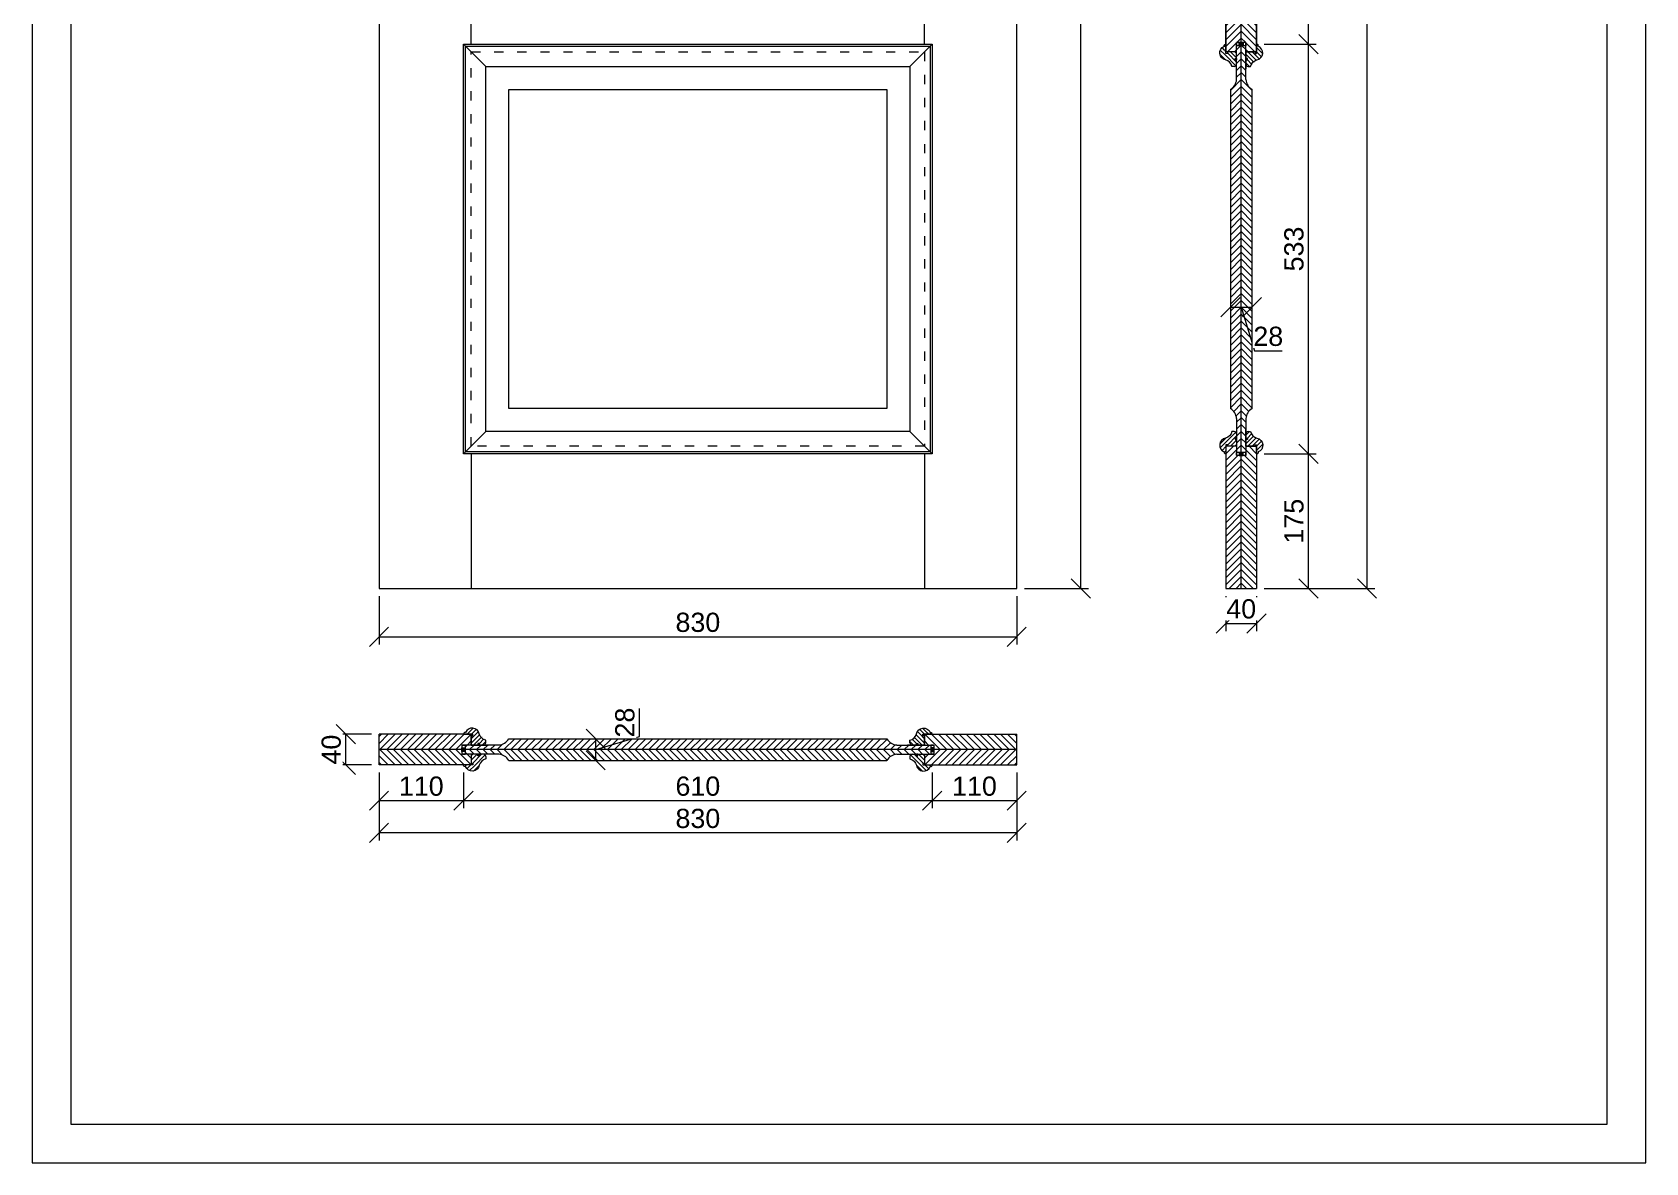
# Model space of a CAD drawing. Header units: millimetres. Extents: x 2326 to 4426, y 431 to 3401.
# Drawn here: x 2326 to 4426, y 431 to 1902 of the extents above; entities that cross this region are included whole.
import ezdxf

# ---------------------------------------------------------------- set-up
doc = ezdxf.new("R2010")
doc.units = ezdxf.units.MM
doc.linetypes.add('ACAD_ISO03W100', pattern=[30, 12, -18])
for name, color, linetype, lineweight in [('图框', 7, 'Continuous', 13), ('填充', 8, 'Continuous', 5), ('标准家私', 4, 'Continuous', 20), ('标注', 2, 'Continuous', 9)]:
    doc.layers.add(name, color=color, linetype=linetype, lineweight=lineweight)
doc.styles.get("Standard").update_dxf_attribs({"font": 'arial.ttf'})
pattern_1 = [(45, (2777.82, 940.662), (-4.49013, 4.49013), [])]
pattern_2 = [(45, (13903.4305, 3490.8285), (-2.80633, 2.80633), [])]
pattern_3 = [(135, (-7517.79, 3490.8285), (2.80633, 2.80633), [])]
pattern_4 = [(315, (2777.82, 996.572), (-4.49013, -4.49013), [])]
pattern_5 = [(315, (3872.153, 3278.3954), (4.490128, 4.490128), [])]
pattern_6 = [(315, (6422.236, -9128.8815), (2.80633, 2.80633), [])]
pattern_7 = [(45, (6422.236, 12369.0057), (2.80633, -2.80633), [])]
pattern_8 = [(225, (3927.896, 3278.3954), (-4.490128, 4.490128), [])]

# ---------------------------------------------------------------- blocks, each defined once
blk = doc.blocks.new('_Oblique')
at = {"color": 0, "linetype": 'ByBlock', "lineweight": -2}
blk.add_line((-0.5, -0.5), (0.5, 0.5), dxfattribs=at)

msp = doc.modelspace()

# ---------------------------------------------------------------- hatches: boundary and pattern name
at = {"layer": '填充'}
h = msp.add_hatch(dxfattribs=at)
h.set_pattern_fill('ANSI31', color=0, scale=2, angle=-90, style=0)
h.set_pattern_definition(pattern_8)
h.paths.add_polyline_path([(3880, 1876.7), (3880, 1996.7), (3894, 1996.7), (3894, 1984.7), (3900, 1984.7), (3900, 1888.7), (3897.5, 1888.7), (3894, 1888.7), (3894, 1884.7), (3894, 1876.7)])
h = msp.add_hatch(dxfattribs=at)
h.set_pattern_fill('ANSI31', color=0, scale=2, angle=-90, style=0)
h.set_pattern_definition(pattern_5)
h.paths.add_polyline_path([(3920, 1996.7), (3906, 1996.7), (3906, 1984.7), (3900, 1984.7), (3900, 1888.7), (3902.5, 1888.7), (3906, 1888.7), (3906, 1884.7), (3906, 1876.7), (3920, 1876.7)])
h = msp.add_hatch(dxfattribs=at)
h.set_pattern_fill('ANSI31', color=0, scale=1.25, angle=-90, style=0)
h.set_pattern_definition(pattern_6)
edge = h.paths.add_edge_path()
edge.add_line((3882, 1874.7), (3882, 1876.7))
edge.add_line((3882, 1876.7), (3892, 1876.7))
edge.add_line((3892, 1876.7), (3892, 1866.1))
edge.add_line((3892, 1866.1), (3894, 1866.1))
edge.add_line((3894, 1866.1), (3894, 1860.7))
edge.add_arc((3891, 1860.7), 3, -90, 0, ccw=False)
edge.add_line((3891, 1857.7), (3887.9, 1857.7))
edge.add_arc((3876.2, 1854.6), 12.1, 14.7506, 73.4089)
edge.add_arc((3881.4, 1875.4), 9.33, 111.5599, 259.2156, ccw=False)
edge.add_line((3877.9, 1884.1), (3877.9, 1885.5))
edge.add_arc((3879.6, 1884.9), 1.8, 96.6772, 162.9321, ccw=False)
edge.add_line((3879.4, 1886.7), (3880, 1886.7))
edge.add_line((3880, 1886.7), (3880, 1874.7))
edge.add_line((3880, 1874.7), (3882, 1874.7))
h.paths.add_polyline_path([(3894, 1868.1), (3892, 1868.1), (3892, 1876.7), (3894, 1876.7)])
h = msp.add_hatch(dxfattribs=at)
h.set_pattern_fill('ANSI31', color=0, scale=2, angle=-90, style=0)
h.set_pattern_definition(pattern_8)
h.paths.add_polyline_path([(3886, 1412.4), (3886, 1827.7, 0.244963), (3894, 1840.7), (3894, 1884.7), (3900, 1884.7), (3900, 1355.4), (3897.5, 1355.4), (3894, 1355.4), (3894, 1399.4, 0.244963)])
h = msp.add_hatch(dxfattribs=at)
h.set_pattern_fill('ANSI31', color=0, scale=1.25, angle=-90, style=0)
h.set_pattern_definition(pattern_6)
edge = h.paths.add_edge_path()
edge.add_line((3918, 1874.7), (3918, 1876.7))
edge.add_line((3918, 1876.7), (3908, 1876.7))
edge.add_line((3908, 1876.7), (3908, 1866.1))
edge.add_line((3908, 1866.1), (3906, 1866.1))
edge.add_line((3906, 1866.1), (3906, 1860.7))
edge.add_arc((3909, 1860.7), 3, 180, 270)
edge.add_line((3909, 1857.7), (3912.2, 1857.7))
edge.add_arc((3923.9, 1854.6), 12.1, 106.5911, 165.2494, ccw=False)
edge.add_arc((3918.7, 1875.4), 9.33, -79.2156, 68.4401)
edge.add_line((3922.1, 1884.1), (3922.1, 1885.5))
edge.add_arc((3920.4, 1884.9), 1.8, 17.0679, 83.3228)
edge.add_line((3920.6, 1886.7), (3920, 1886.7))
edge.add_line((3920, 1886.7), (3920, 1874.7))
edge.add_line((3920, 1874.7), (3918, 1874.7))
h.paths.add_polyline_path([(3906, 1868.1), (3908, 1868.1), (3908, 1876.7), (3906, 1876.7)])
h = msp.add_hatch(dxfattribs=at)
h.set_pattern_fill('ANSI31', color=0, scale=1.25, angle=-90, style=0)
h.set_pattern_definition(pattern_7)
edge = h.paths.add_edge_path()
edge.add_line((3882, 1365.4), (3882, 1363.4))
edge.add_line((3882, 1363.4), (3892, 1363.4))
edge.add_line((3892, 1363.4), (3892, 1374))
edge.add_line((3892, 1374), (3894, 1374))
edge.add_line((3894, 1374), (3894, 1379.4))
edge.add_arc((3891, 1379.4), 3, 360, 450)
edge.add_line((3891, 1382.4), (3887.9, 1382.4))
edge.add_arc((3876.2, 1385.5), 12.1, 286.5911, 345.2494, ccw=False)
edge.add_arc((3881.4, 1364.7), 9.33, 100.7844, 248.4401)
edge.add_line((3877.9, 1356), (3877.9, 1354.7))
edge.add_arc((3879.6, 1355.2), 1.8, 197.0679, 263.3228)
edge.add_line((3879.4, 1353.4), (3880, 1353.4))
edge.add_line((3880, 1353.4), (3880, 1365.4))
edge.add_line((3880, 1365.4), (3882, 1365.4))
h.paths.add_polyline_path([(3894, 1372), (3892, 1372), (3892, 1363.4), (3894, 1363.4)])
h = msp.add_hatch(dxfattribs=at)
h.set_pattern_fill('ANSI31', color=0, scale=1.25, angle=-90, style=0)
h.set_pattern_definition(pattern_7)
edge = h.paths.add_edge_path()
edge.add_line((3918, 1365.4), (3918, 1363.4))
edge.add_line((3918, 1363.4), (3908, 1363.4))
edge.add_line((3908, 1363.4), (3908, 1374))
edge.add_line((3908, 1374), (3906, 1374))
edge.add_line((3906, 1374), (3906, 1379.4))
edge.add_arc((3909, 1379.4), 3, 90, 180, ccw=False)
edge.add_line((3909, 1382.4), (3912.2, 1382.4))
edge.add_arc((3923.9, 1385.5), 12.1, 194.7506, 253.4089)
edge.add_arc((3918.7, 1364.7), 9.33, 291.5599, 439.2156, ccw=False)
edge.add_line((3922.1, 1356), (3922.1, 1354.7))
edge.add_arc((3920.4, 1355.2), 1.8, 276.6772, 342.9321, ccw=False)
edge.add_line((3920.6, 1353.4), (3920, 1353.4))
edge.add_line((3920, 1353.4), (3920, 1365.4))
edge.add_line((3920, 1365.4), (3918, 1365.4))
h.paths.add_polyline_path([(3906, 1372), (3908, 1372), (3908, 1363.4), (3906, 1363.4)])
h = msp.add_hatch(dxfattribs=at)
h.set_pattern_fill('ANSI31', color=0, scale=2, angle=-90, style=0)
h.set_pattern_definition(pattern_8)
h.paths.add_polyline_path([(3880, 1178.4), (3880, 1363.4), (3894, 1363.4), (3894, 1351.4), (3900, 1351.4), (3900, 1178.4)])
h = msp.add_hatch(dxfattribs=at)
h.set_pattern_fill('ANSI31', color=0, scale=2, angle=-90, style=0)
h.set_pattern_definition(pattern_5)
h.paths.add_polyline_path([(3900, 1178.4), (3920, 1178.4), (3920, 1363.4), (3906, 1363.4), (3906, 1351.4), (3900, 1351.4)])
h = msp.add_hatch(dxfattribs=at)
h.set_pattern_fill('ANSI31', color=0, scale=2, style=0)
h.set_pattern_definition(pattern_1)
h.paths.add_polyline_path([(2885.8, 968.6), (2885.8, 971.1), (2885.8, 974.6), (2897.8, 974.6), (2897.8, 988.6), (2777.8, 988.6), (2777.8, 968.6)])
h = msp.add_hatch(dxfattribs=at)
h.set_pattern_fill('ANSI31', color=0, scale=1.25, style=0)
h.set_pattern_definition(pattern_2)
edge = h.paths.add_edge_path()
edge.add_line((2899.8, 986.6), (2897.8, 986.6))
edge.add_line((2897.8, 986.6), (2897.8, 976.6))
edge.add_line((2897.8, 976.6), (2908.4, 976.6))
edge.add_line((2908.4, 976.6), (2908.4, 974.6))
edge.add_line((2908.4, 974.6), (2913.8, 974.6))
edge.add_arc((2913.8, 977.6), 3, 270, 360)
edge.add_line((2916.8, 977.6), (2916.8, 980.8))
edge.add_arc((2919.9, 992.5), 12.1, 196.5911, 255.2494, ccw=False)
edge.add_arc((2899.1, 987.3), 9.33, 10.7844, 158.4401)
edge.add_line((2890.5, 990.7), (2889.1, 990.7))
edge.add_arc((2889.6, 989), 1.8, 107.0679, 173.3228)
edge.add_line((2887.8, 989.2), (2887.8, 988.6))
edge.add_line((2887.8, 988.6), (2899.8, 988.6))
edge.add_line((2899.8, 988.6), (2899.8, 986.6))
h.paths.add_polyline_path([(2906.4, 974.6), (2906.4, 976.6), (2897.8, 976.6), (2897.8, 974.6)])
h = msp.add_hatch(dxfattribs=at)
h.set_pattern_fill('ANSI31', color=0, scale=1.25, style=0)
h.set_pattern_definition(pattern_3)
edge = h.paths.add_edge_path()
edge.add_line((3485.8, 986.6), (3487.8, 986.6))
edge.add_line((3487.8, 986.6), (3487.8, 976.6))
edge.add_line((3487.8, 976.6), (3477.2, 976.6))
edge.add_line((3477.2, 976.6), (3477.2, 974.6))
edge.add_line((3477.2, 974.6), (3471.8, 974.6))
edge.add_arc((3471.8, 977.6), 3, 180, 270, ccw=False)
edge.add_line((3468.8, 977.6), (3468.8, 980.8))
edge.add_arc((3465.7, 992.5), 12.1, 284.7506, 343.4089)
edge.add_arc((3486.5, 987.3), 9.33, 381.5599, 529.2156, ccw=False)
edge.add_line((3495.2, 990.7), (3496.6, 990.7))
edge.add_arc((3496, 989), 1.8, 366.6772, 432.9321, ccw=False)
edge.add_line((3497.8, 989.2), (3497.8, 988.6))
edge.add_line((3497.8, 988.6), (3485.8, 988.6))
edge.add_line((3485.8, 988.6), (3485.8, 986.6))
h.paths.add_polyline_path([(3479.2, 974.6), (3479.2, 976.6), (3487.8, 976.6), (3487.8, 974.6)])
h = msp.add_hatch(dxfattribs=at)
h.set_pattern_fill('ANSI31', color=0, scale=2, style=0)
h.set_pattern_definition([(135, (3607.82, 940.662), (4.49013, 4.49013), [])])
h.paths.add_polyline_path([(3487.8, 988.6), (3607.8, 988.6), (3607.8, 968.6), (3499.8, 968.6), (3499.8, 971.1), (3499.8, 974.6), (3487.8, 974.6)])
h = msp.add_hatch(dxfattribs=at)
h.set_pattern_fill('ANSI31', color=0, scale=2, style=0)
h.set_pattern_definition(pattern_4)
h.paths.add_polyline_path([(2897.8, 948.6), (2777.8, 948.6), (2777.8, 968.6), (2885.8, 968.6), (2885.8, 966.1), (2885.8, 962.6), (2897.8, 962.6)])
h = msp.add_hatch(dxfattribs=at)
h.set_pattern_fill('ANSI31', color=0, scale=2, style=0)
h.set_pattern_definition(pattern_4)
h.paths.add_polyline_path([(3495.8, 966.1), (3495.8, 962.6), (3451.8, 962.6, 0.244963), (3438.8, 954.6), (2946.8, 954.6, 0.244963), (2933.8, 962.6), (2889.8, 962.6), (2889.8, 968.6), (3495.8, 968.6)])
h = msp.add_hatch(dxfattribs=at)
h.set_pattern_fill('ANSI31', color=0, scale=2, style=0)
h.set_pattern_definition([(225, (3607.82, 996.572), (4.49013, -4.49013), [])])
h.paths.add_polyline_path([(3487.8, 948.6), (3607.8, 948.6), (3607.8, 968.6), (3499.8, 968.6), (3499.8, 966.1), (3499.8, 962.6), (3487.8, 962.6)])
h = msp.add_hatch(dxfattribs=at)
h.set_pattern_fill('ANSI31', color=0, scale=1.25, style=0)
h.set_pattern_definition(pattern_2)
edge = h.paths.add_edge_path()
edge.add_line((2899.8, 950.6), (2897.8, 950.6))
edge.add_line((2897.8, 950.6), (2897.8, 960.6))
edge.add_line((2897.8, 960.6), (2908.4, 960.6))
edge.add_line((2908.4, 960.6), (2908.4, 962.6))
edge.add_line((2908.4, 962.6), (2913.8, 962.6))
edge.add_arc((2913.8, 959.6), 3, 0, 90, ccw=False)
edge.add_line((2916.8, 959.6), (2916.8, 956.5))
edge.add_arc((2919.9, 944.7), 12.1, 104.7506, 163.4089)
edge.add_arc((2899.1, 949.9), 9.33, 201.5599, 349.2156, ccw=False)
edge.add_line((2890.5, 946.5), (2889.1, 946.5))
edge.add_arc((2889.6, 948.2), 1.8, 186.6772, 252.9321, ccw=False)
edge.add_line((2887.8, 948), (2887.8, 948.6))
edge.add_line((2887.8, 948.6), (2899.8, 948.6))
edge.add_line((2899.8, 948.6), (2899.8, 950.6))
h.paths.add_polyline_path([(2906.4, 962.6), (2906.4, 960.6), (2897.8, 960.6), (2897.8, 962.6)])
h = msp.add_hatch(dxfattribs=at)
h.set_pattern_fill('ANSI31', color=0, scale=1.25, style=0)
h.set_pattern_definition(pattern_3)
edge = h.paths.add_edge_path()
edge.add_line((3485.8, 950.6), (3487.8, 950.6))
edge.add_line((3487.8, 950.6), (3487.8, 960.6))
edge.add_line((3487.8, 960.6), (3477.2, 960.6))
edge.add_line((3477.2, 960.6), (3477.2, 962.6))
edge.add_line((3477.2, 962.6), (3471.8, 962.6))
edge.add_arc((3471.8, 959.6), 3, 450, 540)
edge.add_line((3468.8, 959.6), (3468.8, 956.5))
edge.add_arc((3465.7, 944.7), 12.1, 376.5911, 435.2494, ccw=False)
edge.add_arc((3486.5, 949.9), 9.33, 190.7844, 338.4401)
edge.add_line((3495.2, 946.5), (3496.6, 946.5))
edge.add_arc((3496, 948.2), 1.8, 287.0679, 353.3228)
edge.add_line((3497.8, 948), (3497.8, 948.6))
edge.add_line((3497.8, 948.6), (3485.8, 948.6))
edge.add_line((3485.8, 948.6), (3485.8, 950.6))
h.paths.add_polyline_path([(3479.2, 962.6), (3479.2, 960.6), (3487.8, 960.6), (3487.8, 962.6)])
at = {"layer": '标准家私'}
for points in [[(3902.5, 1884.7), (3902.5, 1888.7), (3897.5, 1888.7), (3897.5, 1884.7)], [(3902.5, 1355.4), (3902.5, 1351.4), (3897.5, 1351.4), (3897.5, 1355.4)], [(2889.8, 971.1), (2885.8, 971.1), (2885.8, 966.1), (2889.8, 966.1)], [(3495.8, 971.1), (3499.8, 971.1), (3499.8, 966.1), (3495.8, 966.1)]]:
    msp.add_hatch(color=0, dxfattribs=at).paths.add_polyline_path(points)

# ---------------------------------------------------------------- linework, layer by layer
at = {"layer": '填充', "color": 0}
for p, q in [((2897.8, 1886.7), (2897.8, 1986.7)), ((3487.8, 1886.7), (3487.8, 1986.7)), ((2916.8, 1857.7), (2887.8, 1886.7)), ((2890.5, 1884.1), (3495.2, 1884.1)), ((2890.5, 1356), (2890.5, 1884.1)), ((3468.8, 1857.7), (3497.8, 1886.7)), ((3495.2, 1884.1), (3495.2, 1356)), ((2916.8, 1382.4), (2887.8, 1353.4)), ((3468.8, 1382.4), (3497.8, 1353.4)), ((3495.2, 1356), (2890.5, 1356)), ((2897.8, 1353.4), (2897.8, 1178.4)), ((3487.8, 1353.4), (3487.8, 1178.4))]:
    msp.add_line(p, q, dxfattribs=at)
at = {"layer": '标准家私', "color": 0}
for p, q in [((2777.8, 3278.4), (2777.8, 1178.4)), ((3607.8, 1178.4), (3607.8, 3278.4)), ((3880, 1996.7), (3880, 1876.7)), ((3880, 1876.7), (3880, 1996.7)), ((3920, 1996.7), (3920, 1876.7)), ((3920, 1876.7), (3920, 1996.7)), ((3900, 1888.7), (3900, 1984.7)), ((2887.8, 1886.7), (3497.8, 1886.7)), ((2887.8, 1353.4), (2887.8, 1886.7)), ((3497.8, 1886.7), (3497.8, 1353.4)), ((3894, 1876.7), (3880, 1876.7)), ((3894, 1840.7), (3894, 1888.7)), ((3906, 1888.7), (3894, 1888.7)), ((3894, 1888.2), (3894, 1884.7)), ((3906, 1884.7), (3894, 1884.7)), ((3900, 1355.4), (3900, 1884.7)), ((3906, 1840.7), (3906, 1888.7)), ((3906, 1888.2), (3906, 1884.7)), ((3918, 1876.7), (3906, 1876.7)), ((3920, 1876.7), (3906, 1876.7)), ((3920, 1876.7), (3906, 1876.7)), ((3906, 1876.7), (3906, 1854.7)), ((3920, 1876.7), (3906, 1876.7)), ((3906, 1876.7), (3906, 1873.3)), ((3918, 1876.7), (3906, 1876.7)), ((3906, 1876.7), (3920, 1876.7)), ((3906, 1870.3), (3906, 1858.7)), ((3920, 1876.7), (3908.5, 1876.7)), ((3920, 1876.7), (3908.5, 1876.7)), ((3920, 1876.7), (3908.5, 1876.7)), ((3908.5, 1876.7), (3920, 1876.7)), ((3920, 1886.7), (3920, 1876.7)), ((3920, 1886.7), (3920, 1876.7)), ((2916.8, 1857.7), (3468.8, 1857.7)), ((2916.8, 1382.4), (2916.8, 1857.7)), ((3468.8, 1857.7), (3468.8, 1382.4)), ((2946.8, 1827.7), (3438.8, 1827.7)), ((2946.8, 1412.4), (2946.8, 1827.7)), ((3438.8, 1827.7), (3438.8, 1412.4)), ((3886, 1827.7), (3886, 1412.4)), ((3438.8, 1412.4), (2946.8, 1412.4)), ((3894, 1399.4), (3894, 1351.4)), ((3906, 1399.4), (3906, 1351.4)), ((3468.8, 1382.4), (2916.8, 1382.4)), ((3906, 1363.4), (3906, 1385.4)), ((3906, 1369.8), (3906, 1381.4)), ((3906, 1363.4), (3906, 1366.8)), ((3497.8, 1353.4), (2887.8, 1353.4)), ((3894, 1363.4), (3880, 1363.4)), ((3880, 1363.4), (3880, 1178.4)), ((3906, 1355.4), (3894, 1355.4)), ((3894, 1351.9), (3894, 1355.4)), ((3906, 1351.4), (3894, 1351.4)), ((3900, 1178.4), (3900, 1351.4)), ((3918, 1363.4), (3906, 1363.4)), ((3920, 1363.4), (3906, 1363.4)), ((3920, 1363.4), (3906, 1363.4)), ((3920, 1363.4), (3906, 1363.4)), ((3918, 1363.4), (3906, 1363.4)), ((3906, 1363.4), (3920, 1363.4)), ((3906, 1351.9), (3906, 1355.4)), ((3920, 1363.4), (3908.5, 1363.4)), ((3920, 1363.4), (3908.5, 1363.4)), ((3920, 1363.4), (3908.5, 1363.4)), ((3908.5, 1363.4), (3920, 1363.4)), ((3920, 1353.4), (3920, 1363.4)), ((3920, 1353.4), (3920, 1363.4)), ((3920, 1363.4), (3920, 1178.4)), ((2777.8, 1178.4), (3607.8, 1178.4)), ((3880, 1178.4), (3920, 1178.4)), ((2897.8, 988.6), (2777.8, 988.6)), ((2777.8, 948.6), (2777.8, 988.6)), ((2887.8, 988.6), (2897.8, 988.6)), ((2887.8, 988.6), (2897.8, 988.6)), ((2897.8, 988.6), (2897.8, 974.6)), ((2897.8, 988.6), (2897.8, 974.6)), ((2897.8, 988.6), (2897.8, 974.6)), ((2897.8, 988.6), (2897.8, 977.1)), ((2897.8, 988.6), (2897.8, 977.1)), ((2897.8, 988.6), (2897.8, 977.1)), ((2897.8, 977.1), (2897.8, 988.6)), ((2897.8, 974.6), (2897.8, 988.6)), ((3487.8, 988.6), (3487.8, 974.6)), ((3487.8, 988.6), (3487.8, 974.6)), ((3487.8, 988.6), (3487.8, 974.6)), ((3487.8, 988.6), (3487.8, 977.1)), ((3487.8, 988.6), (3487.8, 977.1)), ((3487.8, 988.6), (3487.8, 977.1)), ((3487.8, 977.1), (3487.8, 988.6)), ((3497.8, 988.6), (3487.8, 988.6)), ((3497.8, 988.6), (3487.8, 988.6)), ((3487.8, 974.6), (3487.8, 988.6)), ((3487.8, 988.6), (3607.8, 988.6)), ((3607.8, 948.6), (3607.8, 988.6)), ((2885.8, 968.6), (2777.8, 968.6)), ((2933.8, 974.6), (2885.8, 974.6)), ((2885.8, 974.6), (2885.8, 962.6)), ((2886.3, 974.6), (2889.8, 974.6)), ((2889.8, 974.6), (2889.8, 962.6)), ((3495.8, 968.6), (2889.8, 968.6)), ((2897.8, 986.6), (2897.8, 974.6)), ((2897.8, 986.6), (2897.8, 974.6)), ((2897.8, 974.6), (2919.8, 974.6)), ((2897.8, 974.6), (2901.2, 974.6)), ((2904.2, 974.6), (2915.8, 974.6)), ((3451.8, 974.6), (3499.8, 974.6)), ((3487.8, 974.6), (3465.8, 974.6)), ((3481.4, 974.6), (3469.8, 974.6)), ((3487.8, 974.6), (3484.4, 974.6)), ((3487.8, 986.6), (3487.8, 974.6)), ((3487.8, 986.6), (3487.8, 974.6)), ((3495.8, 974.6), (3495.8, 962.6)), ((3499.3, 974.6), (3495.8, 974.6)), ((3499.8, 974.6), (3499.8, 962.6)), ((3607.8, 968.6), (3499.8, 968.6)), ((2897.8, 948.6), (2777.8, 948.6)), ((2933.8, 962.6), (2885.8, 962.6)), ((2886.3, 962.6), (2889.8, 962.6)), ((2897.8, 962.6), (2897.8, 948.6)), ((2946.8, 954.6), (3438.8, 954.6)), ((3451.8, 962.6), (3499.8, 962.6)), ((3487.8, 962.6), (3487.8, 948.6)), ((3487.8, 948.6), (3607.8, 948.6)), ((3499.3, 962.6), (3495.8, 962.6))]:
    msp.add_line(p, q, dxfattribs=at)
at = {"layer": '标准家私', "color": 0, "linetype": 'ACAD_ISO03W100'}
for p, q in [((2897.8, 1876.7), (3487.8, 1876.7)), ((2897.8, 1363.4), (2897.8, 1876.7)), ((3487.8, 1876.7), (3487.8, 1363.4)), ((3487.8, 1363.4), (2897.8, 1363.4))]:
    msp.add_line(p, q, dxfattribs=at)
at = {"layer": '标准家私', "color": 0}
for points in [[(3891, 1857.7), (3887.9, 1857.7, 0.261685), (3879.6, 1866.3, -0.751202), (3877.9, 1884.1), (3877.9, 1885.5, -0.297424), (3879.4, 1886.7), (3880, 1886.7)], [(3909, 1857.7), (3912.2, 1857.7, -0.261685), (3920.4, 1866.3, 0.751202), (3922.1, 1884.1), (3922.1, 1885.5, 0.297424), (3920.6, 1886.7), (3920, 1886.7)], [(3891, 1382.4), (3887.9, 1382.4, -0.261685), (3879.6, 1373.9, 0.751202), (3877.9, 1356), (3877.9, 1354.7, 0.297424), (3879.4, 1353.4), (3880, 1353.4)], [(3909, 1382.4), (3912.2, 1382.4, 0.261685), (3920.4, 1373.9, -0.751202), (3922.1, 1356), (3922.1, 1354.7, -0.297424), (3920.6, 1353.4), (3920, 1353.4)], [(2916.8, 977.6), (2916.8, 980.8, -0.261685), (2908.3, 989, 0.751202), (2890.5, 990.7), (2889.1, 990.7, 0.297424), (2887.8, 989.2), (2887.8, 988.6)], [(3468.8, 977.6), (3468.8, 980.8, 0.261685), (3477.3, 989, -0.751202), (3495.2, 990.7), (3496.6, 990.7, -0.297424), (3497.8, 989.2), (3497.8, 988.6)], [(2916.8, 959.6), (2916.8, 956.5, 0.261685), (2908.3, 948.2, -0.751202), (2890.5, 946.5), (2889.1, 946.5, -0.297424), (2887.8, 948), (2887.8, 948.6)], [(3468.8, 959.6), (3468.8, 956.5, -0.261685), (3477.3, 948.2, 0.751202), (3495.2, 946.5), (3496.6, 946.5, 0.297424), (3497.8, 948), (3497.8, 948.6)]]:
    msp.add_lwpolyline(points, format="xyb", dxfattribs=at)
for points in [[(3882, 1876.7), (3882, 1874.7), (3880, 1874.7), (3880, 1876.7)], [(3918, 1876.7), (3918, 1874.7), (3920, 1874.7), (3920, 1876.7)], [(3882, 1363.4), (3882, 1365.4), (3880, 1365.4), (3880, 1363.4)], [(3918, 1363.4), (3918, 1365.4), (3920, 1365.4), (3920, 1363.4)], [(2897.8, 986.6), (2899.8, 986.6), (2899.8, 988.6), (2897.8, 988.6)], [(3487.8, 986.6), (3485.8, 986.6), (3485.8, 988.6), (3487.8, 988.6)], [(2897.8, 950.6), (2899.8, 950.6), (2899.8, 948.6), (2897.8, 948.6)], [(3487.8, 950.6), (3485.8, 950.6), (3485.8, 948.6), (3487.8, 948.6)]]:
    msp.add_lwpolyline(points, dxfattribs=at)
for points in [[(3902.5, 1888.7), (3902.5, 1884.7), (3897.5, 1884.7), (3897.5, 1888.7)], [(3902.5, 1888.7), (3902.5, 1884.7), (3897.5, 1884.7), (3897.5, 1888.7)], [(3894, 1868.1), (3894, 1866.1), (3892, 1866.1), (3892, 1868.1)], [(3906, 1868.1), (3906, 1866.1), (3908, 1866.1), (3908, 1868.1)], [(3894, 1372), (3894, 1374), (3892, 1374), (3892, 1372)], [(3906, 1372), (3906, 1374), (3908, 1374), (3908, 1372)], [(3902.5, 1351.4), (3902.5, 1355.4), (3897.5, 1355.4), (3897.5, 1351.4)], [(3902.5, 1351.4), (3902.5, 1355.4), (3897.5, 1355.4), (3897.5, 1351.4)], [(2885.8, 971.1), (2889.8, 971.1), (2889.8, 966.1), (2885.8, 966.1)], [(2885.8, 971.1), (2889.8, 971.1), (2889.8, 966.1), (2885.8, 966.1)], [(2906.4, 974.6), (2908.4, 974.6), (2908.4, 976.6), (2906.4, 976.6)], [(3479.2, 974.6), (3477.2, 974.6), (3477.2, 976.6), (3479.2, 976.6)], [(3499.8, 971.1), (3495.8, 971.1), (3495.8, 966.1), (3499.8, 966.1)], [(3499.8, 971.1), (3495.8, 971.1), (3495.8, 966.1), (3499.8, 966.1)], [(2906.4, 962.6), (2908.4, 962.6), (2908.4, 960.6), (2906.4, 960.6)], [(3479.2, 962.6), (3477.2, 962.6), (3477.2, 960.6), (3479.2, 960.6)]]:
    msp.add_lwpolyline(points, close=True, dxfattribs=at)
for centre, radius, start, end in [((3891, 1860.7), 3, 270, 0), ((3909, 1860.7), 3, 180, 270), ((3877.5, 1841.9), 16.5, 300.8708, 355.928), ((3922.5, 1841.9), 16.5, 184.072, 239.1292), ((3877.5, 1398.2), 16.5, 4.072, 59.1292), ((3922.5, 1398.2), 16.5, 120.8708, 175.928), ((3891, 1379.4), 3, 0, 90), ((3909, 1379.4), 3, 90, 180), ((2913.8, 977.6), 3, 270, 0), ((2932.6, 991.1), 16.5, 274.072, 329.1292), ((3453, 991.1), 16.5, 210.8708, 265.928), ((3471.8, 977.6), 3, 180, 270), ((2913.8, 959.6), 3, 0, 90), ((2932.6, 946.1), 16.5, 30.8708, 85.928), ((3453, 946.1), 16.5, 94.072, 149.1292), ((3471.8, 959.6), 3, 90, 180)]:
    msp.add_arc(centre, radius, start, end, dxfattribs=at)
at = {"layer": '标注', "color": 0}
for p, q in [((3691.2, 1178.4), (3691.2, 3278.4)), ((4063.7, 3278.4), (4063.7, 1178.4)), ((3987.5, 1886.7), (3987.5, 1986.7)), ((3930, 1886.7), (3997.5, 1886.7)), ((3930, 1886.7), (3997.5, 1886.7)), ((3987.5, 1353.4), (3987.5, 1886.7)), ((3886, 1563.5), (3886, 1534.5)), ((3914, 1562.5), (3914, 1534.5)), ((3886, 1544.5), (3914, 1544.5)), ((3900, 1544.5), (3917.1, 1487.6)), ((3917.1, 1487.6), (3953.3, 1487.6)), ((3930, 1353.4), (3997.5, 1353.4)), ((3930, 1353.4), (3997.5, 1353.4)), ((3987.5, 1178.4), (3987.5, 1353.4)), ((3617.8, 1178.4), (3701.2, 1178.4)), ((3930, 1178.4), (3997.5, 1178.4)), ((3930, 1178.4), (4073.7, 1178.4)), ((2777.8, 1168.4), (2777.8, 1105.4)), ((3607.8, 1168.4), (3607.8, 1105.4)), ((3880, 1168.4), (3880, 1122.8)), ((3920, 1168.4), (3920, 1122.8)), ((2777.8, 1115.4), (3607.8, 1115.4)), ((3880, 1132.8), (3920, 1132.8)), ((3116.7, 985.7), (3116.7, 1021.9)), ((2767.8, 988.6), (2724.5, 988.6)), ((2734.5, 948.6), (2734.5, 988.6)), ((3054.7, 982.6), (3069.8, 982.6)), ((3059.8, 968.6), (3116.7, 985.7)), ((3059.8, 954.6), (3059.8, 982.6)), ((2767.8, 948.6), (2724.5, 948.6)), ((3055.6, 954.6), (3069.8, 954.6)), ((2777.8, 938.6), (2777.8, 892.2)), ((2777.8, 938.6), (2777.8, 850.2)), ((2887.8, 938.6), (2887.8, 892.2)), ((2887.8, 938.6), (2887.8, 892.2)), ((3497.8, 938.6), (3497.8, 892.2)), ((3497.8, 938.6), (3497.8, 892.2)), ((3607.8, 938.6), (3607.8, 892.2)), ((3607.8, 938.6), (3607.8, 850.2)), ((2777.8, 902.2), (2887.8, 902.2)), ((2887.8, 902.2), (3497.8, 902.2)), ((3497.8, 902.2), (3607.8, 902.2)), ((3607.8, 860.2), (2777.8, 860.2))]:
    msp.add_line(p, q, dxfattribs=at)

# ---------------------------------------------------------------- block references
at = {"layer": '标注', "color": 0, "xscale": 25, "yscale": 25, "zscale": 25}
for p, rotation in [((3987.5, 1886.7), 90), ((3987.5, 1886.7), 270), ((3886, 1544.5), 180), ((3987.5, 1353.4), 90), ((3987.5, 1353.4), 270), ((3691.2, 1178.4), 270), ((3987.5, 1178.4), 270), ((4063.7, 1178.4), 270), ((3880, 1132.8), 180), ((2777.8, 1115.4), 180), ((2734.5, 988.6), 90), ((3059.8, 954.6), 270), ((2734.5, 948.6), 270), ((2777.8, 902.2), 180), ((2887.8, 902.2), 180), ((3497.8, 902.2), 180), ((2777.8, 860.2), 180)]:
    msp.add_blockref('_Oblique', p, dxfattribs=dict(at, rotation=rotation))
for p in [(3920, 1132.8), (3607.8, 1115.4), (2887.8, 902.2), (3497.8, 902.2), (3607.8, 902.2), (3607.8, 860.2)]:
    msp.add_blockref('_Oblique', p, dxfattribs=at)

# ---------------------------------------------------------------- next in the draw order: texts
at = {"layer": '标注', "color": 0, "char_height": 25, "attachment_point": 5, "bg_fill": 3, "box_fill_scale": 1.1, "bg_fill_color": 256, "bg_fill_true_color": 13158600, "bg_fill_transparency": 0}
for s, insert in [('28', (3935.2, 1506.3)), ('40', (3900, 1151.6)), ('830', (3192.8, 1134.1)), ('110', (2832.8, 920.9)), ('610', (3192.8, 920.9)), ('110', (3552.8, 920.9)), ('830', (3192.8, 878.9))]:
    msp.add_mtext(s, dxfattribs=dict(at, insert=insert))
at = {"layer": '标注', "color": 0, "char_height": 25, "attachment_point": 5, "rotation": 90, "bg_fill": 3, "box_fill_scale": 1.1, "bg_fill_color": 256, "bg_fill_true_color": 13158600, "bg_fill_transparency": 0}
for s, insert in [('175', (3968.7, 1265.9)), ('28', (3097.9, 1003.8)), ('40', (2715.7, 968.6))]:
    msp.add_mtext(s, dxfattribs=dict(at, insert=insert))

# ---------------------------------------------------------------- next in the draw order: hatches: boundary and pattern name
at = {"layer": '填充'}
h = msp.add_hatch(dxfattribs=at)
h.set_pattern_fill('ANSI31', color=0, scale=2, angle=-90, style=0)
h.set_pattern_definition(pattern_5)
h.paths.add_polyline_path([(3914, 1827.7, -0.244963), (3906, 1840.7), (3906, 1884.7), (3900, 1884.7), (3900, 1355.4), (3902.5, 1355.4), (3906, 1355.4), (3906, 1399.4, -0.244963), (3914, 1412.4)])
h = msp.add_hatch(dxfattribs=at)
h.set_pattern_fill('ANSI31', color=0, scale=2, style=0)
h.set_pattern_definition(pattern_1)
h.paths.add_polyline_path([(3495.8, 971.1), (3495.8, 974.6), (3451.8, 974.6, -0.244963), (3438.8, 982.6), (2946.8, 982.6, -0.244963), (2933.8, 974.6), (2889.8, 974.6), (2889.8, 968.6), (3495.8, 968.6)])

# ---------------------------------------------------------------- next in the draw order: linework, layer by layer
at = {"layer": '图框', "color": 0}
msp.add_lwpolyline([(2326.5, 3401), (2326.5, 431), (4426.5, 431), (4426.5, 3401)], close=True, dxfattribs=at)
at = {"layer": '图框', "color": 0, "lineweight": 20}
msp.add_lwpolyline([(2376.5, 3351), (2376.5, 481), (4376.5, 481), (4376.5, 3351)], close=True, dxfattribs=at)
at = {"layer": '标准家私', "color": 0}
for p, q in [((3914, 1827.7), (3914, 1412.4)), ((2946.8, 982.6), (3438.8, 982.6))]:
    msp.add_line(p, q, dxfattribs=at)

# ---------------------------------------------------------------- next in the draw order: block references
at = {"layer": '标注', "color": 0, "xscale": 25, "yscale": 25, "zscale": 25}
msp.add_blockref('_Oblique', (3914, 1544.5), dxfattribs=at)
at = {"layer": '标注', "color": 0, "xscale": 25, "yscale": 25, "zscale": 25, "rotation": 90}
msp.add_blockref('_Oblique', (3059.8, 982.6), dxfattribs=at)

# ---------------------------------------------------------------- next in the draw order: texts
at = {"layer": '标注', "color": 0, "insert": (3968.7, 1620.1), "char_height": 25, "attachment_point": 5, "rotation": 90, "bg_fill": 3, "box_fill_scale": 1.1, "bg_fill_color": 256, "bg_fill_true_color": 13158600, "bg_fill_transparency": 0}
msp.add_mtext('533', dxfattribs=at)

doc.saveas('drawing.dxf')
